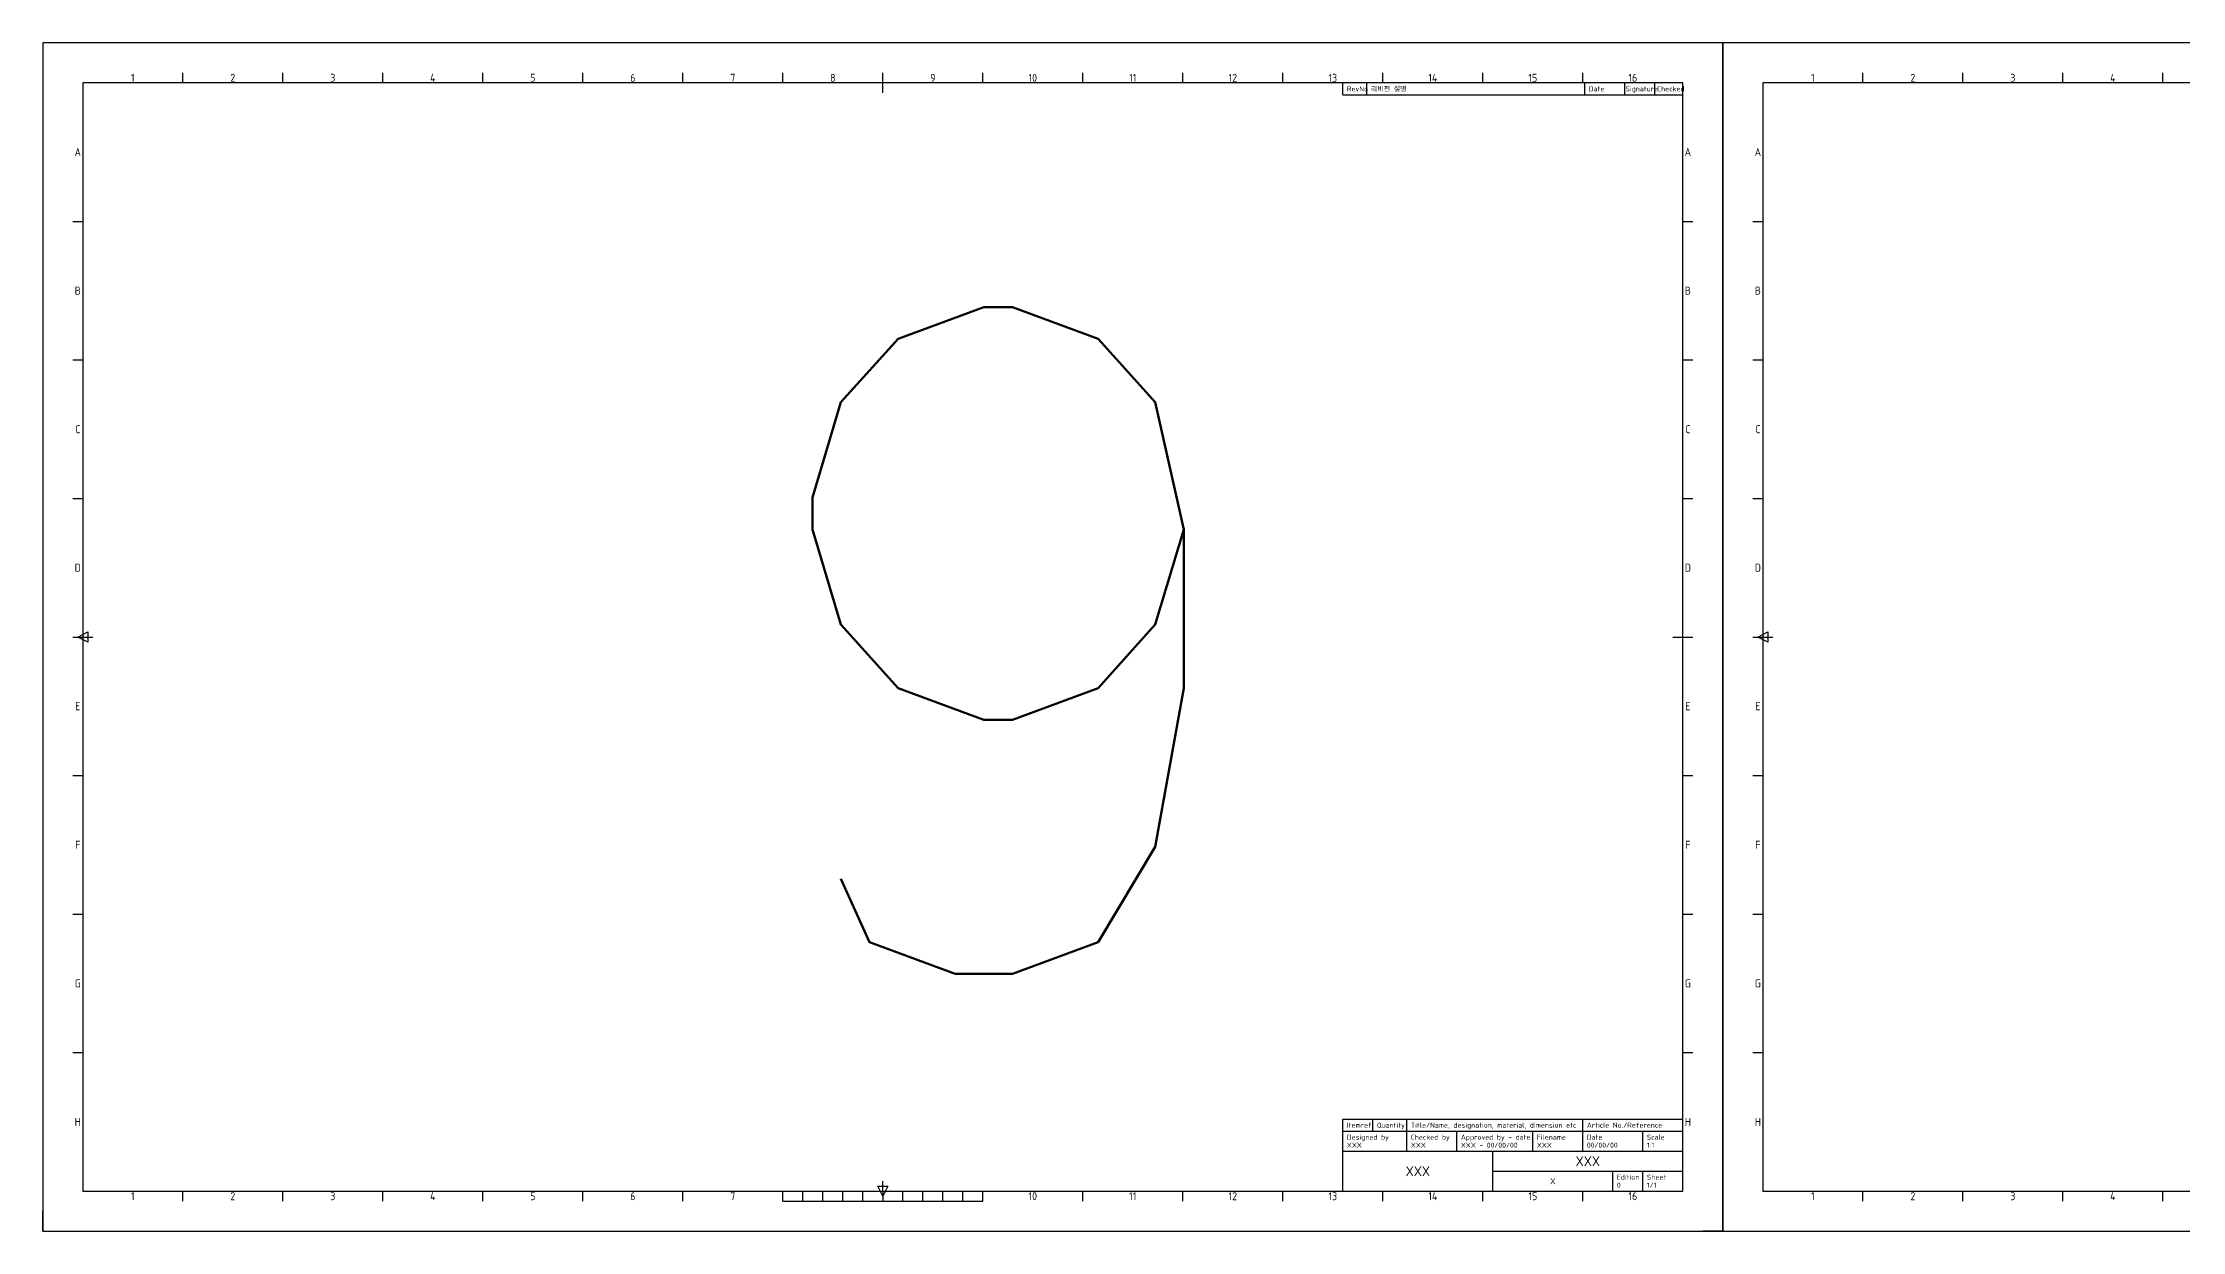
# Model space of a CAD drawing. Header units: millimetres. Extents: x 0 to 253659, y 0 to 59400.
# Drawn here: x 178509 to 210599, y 34988 to 52808 of the extents above; entities that cross this region are included whole.
import ezdxf
from ezdxf.enums import TextEntityAlignment as Align

# ---------------------------------------------------------------- set-up
doc = ezdxf.new("R2010")
doc.units = ezdxf.units.MM
doc.header["$LTSCALE"] = 200
doc.header["$MEASUREMENT"] = 0
doc.layers.get('0').update_dxf_attribs({"linetype": 'CONTINUOUS'})
doc.layers.add('A-벽', color=7, linetype='CONTINUOUS')
doc.layers.add('제목 블록', color=7, linetype='CONTINUOUS')
doc.styles.add('ISO Proportional', font='isocp.shx')
doc.styles.get("Standard").update_dxf_attribs({"font": ''})
doc.styles.get('Standard').set_extended_font_data('Gulim')

# ---------------------------------------------------------------- blocks, each defined once
blk = doc.blocks.new('ISO A1 제목 블록')
at = {"color": 5}
blk.add_lwpolyline([(0, 0), (840, 0), (840, 594), (0, 594)], close=True, dxfattribs=at)
at = {"layer": '제목 블록'}
for p, q in [((10, 594), (0, 594)), ((0, 594), (0, 584)), ((840, 594), (830, 594)), ((840, 584), (840, 594)), ((70, 574), (70, 579)), ((120, 574), (120, 579)), ((170, 574), (170, 579)), ((220, 574), (220, 579)), ((270, 574), (270, 579)), ((320, 574), (320, 579)), ((370, 574), (370, 579)), ((420, 569), (420, 579)), ((470, 574), (470, 579)), ((520, 574), (520, 579)), ((570, 574), (570, 579)), ((620, 574), (620, 579)), ((670, 574), (670, 579)), ((720, 574), (720, 579)), ((770, 574), (770, 579)), ((820, 574), (20, 574)), ((20, 574), (20, 20)), ((650, 568), (650, 574)), ((650, 568), (820, 568)), ((662, 568), (662, 574)), ((771, 568), (771, 574)), ((791, 568), (791, 574)), ((806, 568), (806, 574)), ((820, 20), (820, 574)), ((15, 504.75), (20, 504.75)), ((820, 504.75), (825, 504.75)), ((15, 435.5), (20, 435.5)), ((820, 435.5), (825, 435.5)), ((15, 366.25), (20, 366.25)), ((820, 366.25), (825, 366.25)), ((15, 297), (25, 297)), ((17.5, 297), (22.5, 299.5)), ((22.5, 294.5), (17.5, 297)), ((22.5, 299.5), (22.5, 294.5)), ((815, 297), (825, 297)), ((15, 227.75), (20, 227.75)), ((820, 227.75), (825, 227.75)), ((15, 158.5), (20, 158.5)), ((820, 158.5), (825, 158.5)), ((15, 89.25), (20, 89.25)), ((820, 89.25), (825, 89.25)), ((650, 56), (820, 56)), ((650, 50), (650, 56)), ((665, 50), (665, 56)), ((682, 50), (682, 56)), ((770, 50), (770, 56)), ((650, 50), (820, 50)), ((650, 20), (650, 50)), ((682, 40), (682, 50)), ((707, 40), (707, 50)), ((745, 40), (745, 50)), ((770, 40), (770, 50)), ((800, 40), (800, 50)), ((650, 40), (820, 40)), ((725, 20), (725, 40)), ((417.5, 22.5), (422.5, 22.5)), ((420, 17.5), (417.5, 22.5)), ((420, 20), (420, 25)), ((422.5, 22.5), (420, 17.5)), ((725, 30), (820, 30)), ((785, 20), (785, 30)), ((800, 20), (800, 30)), ((20, 20), (820, 20)), ((70, 15), (70, 20)), ((120, 15), (120, 20)), ((170, 15), (170, 20)), ((220, 15), (220, 20)), ((270, 15), (270, 20)), ((320, 15), (320, 20)), ((370, 15), (370, 20)), ((370, 15), (470, 15)), ((380, 15), (380, 20)), ((390, 15), (390, 20)), ((400, 15), (400, 20)), ((410, 15), (410, 20)), ((420, 20), (420, 15)), ((430, 15), (430, 20)), ((440, 15), (440, 20)), ((450, 15), (450, 20)), ((460, 15), (460, 20)), ((470, 15), (470, 20)), ((520, 15), (520, 20)), ((570, 15), (570, 20)), ((620, 15), (620, 20)), ((670, 15), (670, 20)), ((720, 15), (720, 20)), ((770, 15), (770, 20)), ((0, 0), (0, 10)), ((0, 0), (10, 0)), ((840, 0), (830, 0)), ((840, 0), (840, 10))]:
    blk.add_line(p, q, dxfattribs=at)
at = {"layer": '제목 블록', "style": 'ISO Proportional'}
for s, p in [('1', (45, 576.5)), ('2', (95, 576.5)), ('3', (145, 576.5)), ('4', (195, 576.5)), ('5', (245, 576.5)), ('6', (295, 576.5)), ('7', (345, 576.5)), ('8', (395, 576.5)), ('9', (445, 576.5)), ('10', (495, 576.5)), ('11', (545, 576.5)), ('12', (595, 576.5)), ('13', (645, 576.5)), ('14', (695, 576.5)), ('15', (745, 576.5)), ('16', (795, 576.5)), ('A', (17.5, 539.375)), ('A', (822.5, 539.375)), ('B', (17.5, 470.125)), ('B', (822.5, 470.125)), ('C', (17.5, 400.875)), ('C', (822.5, 400.875)), ('D', (17.5, 331.625)), ('D', (822.5, 331.625)), ('E', (17.5, 262.375)), ('E', (822.5, 262.375)), ('F', (17.5, 193.125)), ('F', (822.5, 193.125)), ('G', (17.5, 123.875)), ('G', (822.5, 123.875)), ('H', (17.5, 54.625)), ('H', (822.5, 54.625)), ('1', (45, 17.5)), ('2', (95, 17.5)), ('3', (145, 17.5)), ('4', (195, 17.5)), ('5', (245, 17.5)), ('6', (295, 17.5)), ('7', (345, 17.5)), ('10', (495, 17.5)), ('11', (545, 17.5)), ('12', (595, 17.5)), ('13', (645, 17.5)), ('14', (695, 17.5)), ('15', (745, 17.5)), ('16', (795, 17.5))]:
    blk.add_text(s, height=4, dxfattribs=at).set_placement(p, align=Align.MIDDLE)
for s, p in [('RevNo', (652, 571)), ('리비전 설명', (664, 571)), ('Date', (773, 571)), ('Signature', (791.361, 571)), ('Checked', (807.083, 571)), ('Itemref', (652, 53)), ('Quantity', (667, 53)), ('Title/Name, designation, material, dimension etc', (684, 53)), ('Article No./Reference', (772, 53)), ('Designed by', (652, 47)), ('Checked by', (684, 47)), ('Approved by - date', (709, 47)), ('Filename', (747, 47)), ('Date', (772, 47)), ('Scale', (802, 47)), ('Edition', (787, 27)), ('Sheet', (802, 27))]:
    blk.add_text(s, height=2.5, dxfattribs=at).set_placement(p, align=Align.MIDDLE_LEFT)
at = {"layer": '제목 블록', "style": 'ISO Proportional', "flags": 8}
for tag, p in [('DESIGNED_BY', (652, 43)), ('CHECKED_BY', (684, 43)), ('APPROVED_BY_DATE', (709, 43)), ('FILENAME', (747, 43)), ('DATE', (772, 43)), ('SCALE', (802, 43)), ('EDITION', (787, 23)), ('SHEET', (802, 23))]:
    blk.add_attdef(tag, text='', height=2.5, dxfattribs=at).set_placement(p, align=Align.MIDDLE_LEFT)
for tag, height, p in [('OWNER', 5, (687.5, 30)), ('TITLE', 5, (772.5, 35)), ('DRAWING_NUMBER', 3, (755, 25))]:
    blk.add_attdef(tag, text='', height=height, dxfattribs=at).set_placement(p, align=Align.MIDDLE)

msp = doc.modelspace()

# ---------------------------------------------------------------- block references
at = {"layer": '제목 블록'}
ref = msp.add_blockref('ISO A1 제목 블록', (178508.578, 34987.854), dxfattribs=dict(at, xscale=30, yscale=30, zscale=30))
ref.add_attrib('CHECKED_BY', 'XXX', dxfattribs={"height": 75, "style": 'ISO Proportional'}).set_placement((199028.578, 36277.854), align=Align.MIDDLE_LEFT)
ref.add_attrib('OWNER', 'XXX', dxfattribs={"height": 150, "style": 'ISO Proportional'}).set_placement((199133.578, 35887.854), align=Align.MIDDLE)
ref.add_attrib('DESIGNED_BY', 'XXX', dxfattribs={"height": 75, "style": 'ISO Proportional'}).set_placement((198068.578, 36277.854), align=Align.MIDDLE_LEFT)
ref.add_attrib('FILENAME', 'XXX', dxfattribs={"height": 75, "style": 'ISO Proportional'}).set_placement((200918.578, 36277.854), align=Align.MIDDLE_LEFT)
ref.add_attrib('DRAWING_NUMBER', 'X', dxfattribs={"height": 90, "style": 'ISO Proportional'}).set_placement((201158.578, 35737.854), align=Align.MIDDLE)
ref.add_attrib('APPROVED_BY_DATE', 'XXX - 00/00/00', dxfattribs={"height": 75, "style": 'ISO Proportional'}).set_placement((199778.578, 36277.854), align=Align.MIDDLE_LEFT)
ref.add_attrib('TITLE', 'XXX', dxfattribs={"height": 150, "style": 'ISO Proportional'}).set_placement((201683.578, 36037.854), align=Align.MIDDLE)
ref.add_attrib('DATE', '00/00/00', dxfattribs={"height": 75, "style": 'ISO Proportional'}).set_placement((201668.578, 36277.854), align=Align.MIDDLE_LEFT)
ref.add_attrib('EDITION', '0', dxfattribs={"height": 75, "style": 'ISO Proportional'}).set_placement((202118.578, 35677.854), align=Align.MIDDLE_LEFT)
ref.add_attrib('SHEET', '1/1', dxfattribs={"height": 75, "style": 'ISO Proportional'}).set_placement((202568.578, 35677.854), align=Align.MIDDLE_LEFT)
ref.add_attrib('SCALE', '1:1', dxfattribs={"height": 75, "style": 'ISO Proportional'}).set_placement((202568.578, 36277.854), align=Align.MIDDLE_LEFT)
ref = msp.add_blockref('ISO A1 제목 블록', (203708.578, 34987.854), dxfattribs=dict(at, xscale=30, yscale=30, zscale=30))
ref.add_attrib('CHECKED_BY', 'XXX', dxfattribs={"height": 75, "style": 'ISO Proportional'}).set_placement((224228.578, 36277.854), align=Align.MIDDLE_LEFT)
ref.add_attrib('OWNER', 'XXX', dxfattribs={"height": 150, "style": 'ISO Proportional'}).set_placement((224333.578, 35887.854), align=Align.MIDDLE)
ref.add_attrib('DESIGNED_BY', 'XXX', dxfattribs={"height": 75, "style": 'ISO Proportional'}).set_placement((223268.578, 36277.854), align=Align.MIDDLE_LEFT)
ref.add_attrib('FILENAME', 'XXX', dxfattribs={"height": 75, "style": 'ISO Proportional'}).set_placement((226118.578, 36277.854), align=Align.MIDDLE_LEFT)
ref.add_attrib('DRAWING_NUMBER', 'X', dxfattribs={"height": 90, "style": 'ISO Proportional'}).set_placement((226358.578, 35737.854), align=Align.MIDDLE)
ref.add_attrib('APPROVED_BY_DATE', 'XXX - 00/00/00', dxfattribs={"height": 75, "style": 'ISO Proportional'}).set_placement((224978.578, 36277.854), align=Align.MIDDLE_LEFT)
ref.add_attrib('TITLE', 'XXX', dxfattribs={"height": 150, "style": 'ISO Proportional'}).set_placement((226883.578, 36037.854), align=Align.MIDDLE)
ref.add_attrib('DATE', '00/00/00', dxfattribs={"height": 75, "style": 'ISO Proportional'}).set_placement((226868.578, 36277.854), align=Align.MIDDLE_LEFT)
ref.add_attrib('EDITION', '0', dxfattribs={"height": 75, "style": 'ISO Proportional'}).set_placement((227318.578, 35677.854), align=Align.MIDDLE_LEFT)
ref.add_attrib('SHEET', '1/1', dxfattribs={"height": 75, "style": 'ISO Proportional'}).set_placement((227768.578, 35677.854), align=Align.MIDDLE_LEFT)
ref.add_attrib('SCALE', '1:1', dxfattribs={"height": 75, "style": 'ISO Proportional'}).set_placement((227768.578, 36277.854), align=Align.MIDDLE_LEFT)

# ---------------------------------------------------------------- texts
at = {"layer": 'A-벽', "insert": (188765.64, 48845.404), "char_height": 10000, "attachment_point": 1}
msp.add_mtext_dynamic_manual_height_columns('{\\Fromans.shx|c181;9}', width=367.11901, gutter_width=12.5, heights=[0], dxfattribs=at)

doc.saveas('drawing.dxf')
